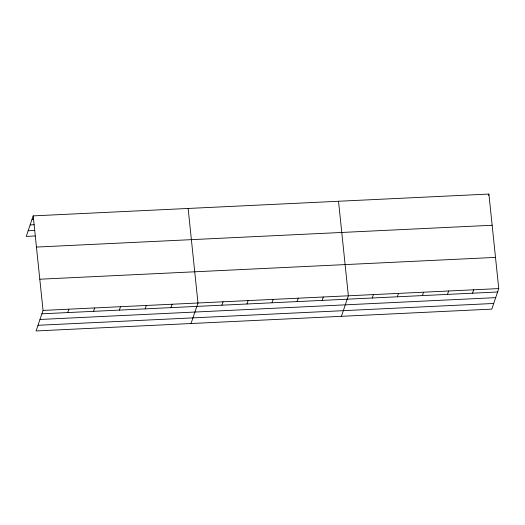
<?xml version="1.0" encoding="UTF-8"?>
<svg xmlns="http://www.w3.org/2000/svg" width="525" height="525" viewBox="0 0 525 525"><rect width="100%" height="100%" fill="white"/><g stroke="black" fill="none" stroke-linecap="round" stroke-linejoin="round"><path stroke-width="0.79" d="M33.2 215.88L43.043 310.413L36.094 330.94L491.8 309.12L498.75 288.592L488.906 194.06L33.2 215.88L26.25 236.407L35.129 235.981M67.718 312.578L68.867 309.179M93.542 311.338L94.69 307.939M119.365 310.104L120.514 306.705M145.189 308.864L146.337 305.465M171.012 307.63L172.161 304.231M191.034 323.525L197.984 302.997L188.14 208.458M221.898 305.196L223.046 301.796M246.96 303.995L248.108 300.595M272.022 302.794L273.177 299.394M297.091 301.593L298.239 298.193M322.153 300.392L323.302 296.993M341.421 316.326L348.364 295.792L338.52 201.259M372.277 297.99L373.433 294.591M397.346 296.796L398.495 293.396M422.408 295.595L423.557 292.195M447.471 294.394L448.619 290.994M488.447 195.418L488.906 194.06M472.533 293.193L473.688 289.793M32.051 219.279L33.659 219.201M30.135 224.93L34.171 224.739M28.166 230.757L34.617 230.442M36.448 247.072L492.155 225.258M39.795 279.215L495.502 257.394M43.043 310.413L498.75 288.592M41.895 313.812L497.602 291.992M39.979 319.463L495.685 297.642M38.01 325.29L493.717 303.47"/></g></svg>
